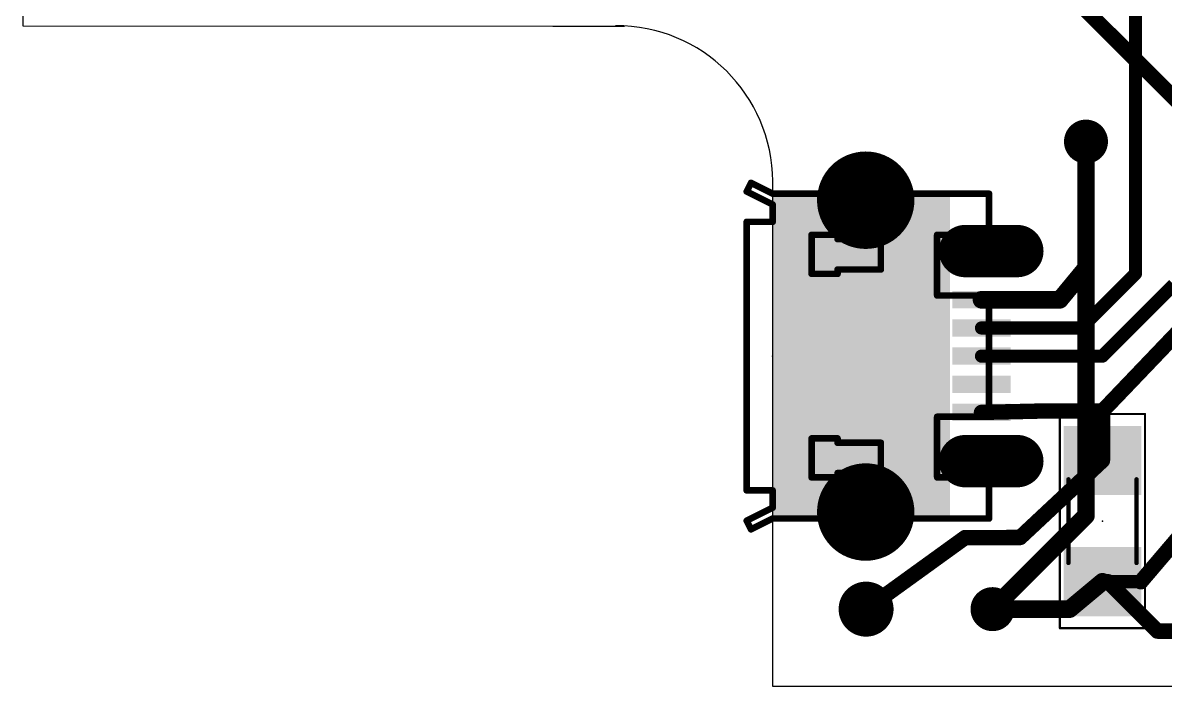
# Model space of a CAD drawing. Extents: x 0 to 91.2, y 0 to 65.1.
# Drawn here: x 0.46 to 26.85, y 0 to 15.31 of the extents above; entities that cross this region are included whole.
import ezdxf

# ---------------------------------------------------------------- set-up
doc = ezdxf.new("R2010")
doc.units = 0
for name, color, linetype in [('1', 22, 'CONTINUOUS'), ('16', 175, 'CONTINUOUS'), ('17', 82, 'CONTINUOUS'), ('18', 82, 'CONTINUOUS'), ('20', 7, 'CONTINUOUS'), ('21', 253, 'CONTINUOUS'), ('23', 7, 'CONTINUOUS'), ('37', 253, 'CONTINUOUS'), ('39', 22, 'CONTINUOUS'), ('41', 22, 'CONTINUOUS'), ('51', 253, 'CONTINUOUS')]:
    doc.layers.add(name, color=color, linetype=linetype)

# ---------------------------------------------------------------- blocks, each defined once
blk = doc.blocks.new('RECT')
blk.add_solid([(-0.5, -0.5), (0.5, -0.5), (-0.5, 0.5), (0.5, 0.5)])
blk = doc.blocks.new('PIE')
at = {"const_width": 0.5}
blk.add_lwpolyline([(0, -0.25, 1), (0, 0.25, 1), (0, -0.25)], format="xyb", dxfattribs=at)
blk = doc.blocks.new('ROUNDP')
at = {"const_width": 0.5}
blk.add_lwpolyline([(0, -0.25, 1), (0, 0.25, 1), (0, -0.25)], format="xyb", dxfattribs=at)
blk = doc.blocks.new('LONGP100')
at = {"const_width": 1}
blk.add_lwpolyline([(-0.5, 0), (0.5, 0)], dxfattribs=at)
at = {"const_width": 0.5}
for points in [[(-0.5, 0.25, 1), (-0.5, -0.25)], [(0.5, -0.25, 1), (0.5, 0.25)]]:
    blk.add_lwpolyline(points, format="xyb", dxfattribs=at)
blk = doc.blocks.new('ROUNDV')
at = {"const_width": 0.5}
blk.add_lwpolyline([(0, -0.25, 1), (0, 0.25, 1), (0, -0.25)], format="xyb", dxfattribs=at)

msp = doc.modelspace()

# ---------------------------------------------------------------- linework, layer by layer
at = {"layer": '1'}
for points, const_width in [([(26.162, 9.525), (26.162, 22.098)], 0.3048), ([(25.019, 9.652), (25.019, 12.573)], 0.4064), ([(24.414, 8.92), (25.019, 9.652)], 0.4064), ([(24.907, 8.27), (26.162, 9.525)], 0.3048), ([(28.194, 9.271), (25.4, 6.35)], 0.3556), ([(25.4, 7.62), (27.051, 9.271)], 0.3048), ([(22.605, 8.92), (24.414, 8.92)], 0.4064), ([(22.605, 8.27), (24.907, 8.27)], 0.3048), ([(22.605, 7.62), (25.4, 7.62)], 0.3048), ([(22.605, 6.32), (23.905, 6.35)], 0.3556), ([(23.905, 6.35), (25.4, 6.35)], 0.3556), ([(25.4, 6.35), (25.4, 5.21)], 0.3556), ([(29.21, 5.842), (26.286, 2.41)], 0.3556), ([(23.498, 3.432), (25.4, 5.21)], 0.3556), ([(19.939, 1.778), (22.225, 3.429)], 0.3556), ([(22.225, 3.429), (23.498, 3.432)], 0.3556), ([(24.641, 1.778), (25.4, 2.41)], 0.4064), ([(25.53, 2.41), (25.4, 2.41)], 0.3048), ([(26.286, 2.41), (25.4, 2.41)], 0.3048), ([(26.67, 1.27), (25.53, 2.41)], 0.3556), ([(22.86, 1.778), (24.641, 1.778)], 0.4064), ([(33.1978, 1.27), (26.67, 1.27)], 0.3556)]:
    msp.add_lwpolyline(points, dxfattribs=dict(at, const_width=const_width))
for points, const_width in [([(25.1206, 12.573, 1), (24.9174, 12.573)], 0.2032), ([(25.0973, 9.5873, 1), (24.9407, 9.7167)], 0.2032), ([(24.9174, 9.652, 1), (25.1206, 9.652)], 0.2032), ([(26.0858, 9.525, 1), (26.2382, 9.525)], 0.1524), ([(26.2159, 9.4711, 1), (26.1081, 9.5789)], 0.1524), ([(22.605, 9.0216, 1), (22.605, 8.8184)], 0.2032), ([(24.3357, 8.9847, 1), (24.4923, 8.8553)], 0.2032), ([(24.414, 8.8184, 1), (24.414, 9.0216)], 0.2032), ([(22.605, 8.3462, 1), (22.605, 8.1938)], 0.1524), ([(24.8531, 8.3239, 1), (24.9609, 8.2161)], 0.1524), ([(24.907, 8.1938, 1), (24.907, 8.3462)], 0.1524), ([(22.605, 7.6962, 1), (22.605, 7.5438)], 0.1524), ([(25.3461, 7.6739, 1), (25.4539, 7.5661)], 0.1524), ([(25.4, 7.5438, 1), (25.4, 7.6962)], 0.1524), ([(22.6029, 6.4089, 1), (22.6071, 6.2311)], 0.1778), ([(23.905, 6.4389, 1), (23.905, 6.2611)], 0.1778), ([(23.9071, 6.2611, 1), (23.9029, 6.4389)], 0.1778), ([(25.4889, 6.35, 1), (25.3111, 6.35)], 0.1778), ([(25.3358, 6.4114, 1), (25.4642, 6.2886)], 0.1778), ([(25.4, 6.2611, 1), (25.4, 6.4389)], 0.1778), ([(25.3111, 5.21, 1), (25.4889, 5.21)], 0.1778), ([(25.4607, 5.1451, 1), (25.3393, 5.2749)], 0.1778), ([(22.2248, 3.5179, 1), (22.2252, 3.3401)], 0.1778), ([(22.2771, 3.3569, 1), (22.1729, 3.5011)], 0.1778), ([(23.4373, 3.4969, 1), (23.5587, 3.3671)], 0.1778), ([(23.4982, 3.3431, 1), (23.4978, 3.5209)], 0.1778), ([(25.465, 2.3319, 1), (25.335, 2.4881)], 0.2032), ([(25.4, 2.4862, 1), (25.4, 2.3338)], 0.1524), ([(25.4, 2.4862, 1), (25.4, 2.3338)], 0.1524), ([(25.5929, 2.4729, 1), (25.4671, 2.3471)], 0.1778), ([(25.53, 2.3338, 1), (25.53, 2.4862)], 0.1524), ([(26.2183, 2.4677, 1), (26.3537, 2.3523)], 0.1778), ([(26.286, 2.3338, 1), (26.286, 2.4862)], 0.1524), ([(19.8869, 1.8501, 1), (19.9911, 1.7059)], 0.1778), ([(22.86, 1.8796, 1), (22.86, 1.6764)], 0.2032), ([(24.576, 1.8561, 1), (24.706, 1.6999)], 0.2032), ([(24.641, 1.6764, 1), (24.641, 1.8796)], 0.2032), ([(26.67, 1.3589, 1), (26.67, 1.1811)], 0.1778), ([(26.6071, 1.2071, 1), (26.7329, 1.3329)], 0.1778)]:
    msp.add_lwpolyline(points, format="xyb", dxfattribs=dict(at, const_width=const_width))
at = {"layer": '16'}
for points, const_width in [([(19.4183, 21.1836), (28.956, 11.684)], 0.3556), ([(25.019, 12.573), (25.019, 3.937)], 0.4064), ([(25.019, 3.937), (22.86, 1.778)], 0.4064)]:
    msp.add_lwpolyline(points, dxfattribs=dict(at, const_width=const_width))
at = {"layer": '16', "const_width": 0.2032}
for points in [[(25.1206, 12.573, 1), (24.9174, 12.573)], [(24.9174, 3.937, 1), (25.1206, 3.937)], [(25.0908, 3.8652, 1), (24.9472, 4.0088)], [(22.7882, 1.8498, 1), (22.9318, 1.7062)]]:
    msp.add_lwpolyline(points, format="xyb", dxfattribs=at)
at = {"layer": '20'}
for p, q in [((0.508, 51.943), (0.457, 15.25)), ((0.457, 15.25), (12.7, 15.24)), ((12.7, 15.24), (14.361, 15.24)), ((17.78, 11.694), (17.78, 0)), ((17.78, 0), (53.34, 0.01))]:
    msp.add_line(p, q, dxfattribs=at)
msp.add_arc((14.1715, 11.637), 3.6112, 0.3022, 90.3022, dxfattribs=at)
at = {"layer": '21', "const_width": 0.1524}
for points in [[(17.28, 11.62), (17.18, 11.42)], [(17.28, 11.62), (17.78, 11.37)], [(17.18, 11.42), (17.78, 11.12)], [(17.78, 11.37), (22.78, 11.37)], [(22.78, 11.37), (22.78, 10.78)], [(17.78, 11.12), (17.78, 10.72)], [(17.78, 10.72), (17.18, 10.72)], [(17.18, 10.72), (17.18, 4.52)], [(18.68, 10.42), (18.68, 9.52)], [(18.9, 10.42), (18.68, 10.42)], [(21.58, 10.28), (21.58, 10.42)], [(21.58, 10.42), (21.64, 10.42)], [(20.28, 9.62), (20.28, 9.96)], [(21.58, 9.02), (21.58, 9.81)], [(18.68, 9.52), (19.28, 9.52)], [(19.28, 9.52), (19.28, 9.62)], [(19.28, 9.62), (20.28, 9.62)], [(21.58, 9.02), (21.8, 9.02)], [(21.58, 5.43), (21.58, 6.22)], [(21.58, 6.22), (21.8, 6.22)], [(18.68, 4.82), (18.68, 5.72)], [(18.68, 5.72), (19.28, 5.72)], [(19.28, 5.72), (19.28, 5.62)], [(19.28, 5.62), (20.28, 5.62)], [(20.28, 5.62), (20.28, 5.28)], [(21.58, 4.82), (21.58, 4.96)], [(18.9, 4.82), (18.68, 4.82)], [(21.58, 4.82), (21.64, 4.82)], [(17.18, 4.52), (17.78, 4.52)], [(17.78, 4.52), (17.78, 4.12)], [(22.78, 3.87), (22.78, 4.46)], [(17.78, 4.12), (17.18, 3.82)], [(17.18, 3.82), (17.28, 3.62)], [(17.28, 3.62), (17.78, 3.87)], [(17.78, 3.87), (22.78, 3.87)]]:
    msp.add_lwpolyline(points, dxfattribs=at)
at = {"layer": '21', "const_width": 0.0762}
for points in [[(17.297, 11.6541, 1), (17.263, 11.5859)], [(17.3141, 11.603, 1), (17.2459, 11.637)], [(17.197, 11.4541, 1), (17.163, 11.3859)], [(17.1459, 11.437, 1), (17.2141, 11.403)], [(17.78, 11.4081, 1), (17.78, 11.3319)], [(17.763, 11.3359, 1), (17.797, 11.4041)], [(22.8181, 11.37, 1), (22.7419, 11.37)], [(22.78, 11.3319, 1), (22.78, 11.4081)], [(17.8181, 11.12, 1), (17.7419, 11.12)], [(17.763, 11.0859, 1), (17.797, 11.1541)], [(17.18, 10.7581, 1), (17.18, 10.6819)], [(17.2181, 10.72, 1), (17.1419, 10.72)], [(17.7419, 10.72, 1), (17.8181, 10.72)], [(17.78, 10.6819, 1), (17.78, 10.7581)], [(22.7419, 10.78, 1), (22.8181, 10.78)], [(18.7181, 10.42, 1), (18.6419, 10.42)], [(18.68, 10.4581, 1), (18.68, 10.3819)], [(18.9, 10.3819, 1), (18.9, 10.4581)], [(21.6181, 10.42, 1), (21.5419, 10.42)], [(21.58, 10.4581, 1), (21.58, 10.3819)], [(21.5419, 10.28, 1), (21.6181, 10.28)], [(21.64, 10.3819, 1), (21.64, 10.4581)], [(20.3181, 9.96, 1), (20.2419, 9.96)], [(21.6181, 9.81, 1), (21.5419, 9.81)], [(18.68, 9.5581, 1), (18.68, 9.4819)], [(18.6419, 9.52, 1), (18.7181, 9.52)], [(19.3181, 9.62, 1), (19.2419, 9.62)], [(19.28, 9.6581, 1), (19.28, 9.5819)], [(19.2419, 9.52, 1), (19.3181, 9.52)], [(19.28, 9.4819, 1), (19.28, 9.5581)], [(20.2419, 9.62, 1), (20.3181, 9.62)], [(20.28, 9.5819, 1), (20.28, 9.6581)], [(21.58, 9.0581, 1), (21.58, 8.9819)], [(21.5419, 9.02, 1), (21.6181, 9.02)], [(21.8, 8.9819, 1), (21.8, 9.0581)], [(21.6181, 6.22, 1), (21.5419, 6.22)], [(21.58, 6.2581, 1), (21.58, 6.1819)], [(21.8, 6.1819, 1), (21.8, 6.2581)], [(18.7181, 5.72, 1), (18.6419, 5.72)], [(18.68, 5.7581, 1), (18.68, 5.6819)], [(19.3181, 5.72, 1), (19.2419, 5.72)], [(19.28, 5.6581, 1), (19.28, 5.5819)], [(19.2419, 5.62, 1), (19.3181, 5.62)], [(19.28, 5.6819, 1), (19.28, 5.7581)], [(20.3181, 5.62, 1), (20.2419, 5.62)], [(20.28, 5.5819, 1), (20.28, 5.6581)], [(20.2419, 5.28, 1), (20.3181, 5.28)], [(21.5419, 5.43, 1), (21.6181, 5.43)], [(21.6181, 4.96, 1), (21.5419, 4.96)], [(18.68, 4.8581, 1), (18.68, 4.7819)], [(18.6419, 4.82, 1), (18.7181, 4.82)], [(18.9, 4.7819, 1), (18.9, 4.8581)], [(21.58, 4.8581, 1), (21.58, 4.7819)], [(21.5419, 4.82, 1), (21.6181, 4.82)], [(21.64, 4.7819, 1), (21.64, 4.8581)], [(17.18, 4.5581, 1), (17.18, 4.4819)], [(17.1419, 4.52, 1), (17.2181, 4.52)], [(17.8181, 4.52, 1), (17.7419, 4.52)], [(17.78, 4.4819, 1), (17.78, 4.5581)], [(22.8181, 4.46, 1), (22.7419, 4.46)], [(17.7419, 4.12, 1), (17.8181, 4.12)], [(17.797, 4.0859, 1), (17.763, 4.1541)], [(17.2141, 3.837, 1), (17.1459, 3.803)], [(17.163, 3.8541, 1), (17.197, 3.7859)], [(17.78, 3.9081, 1), (17.78, 3.8319)], [(17.797, 3.8359, 1), (17.763, 3.9041)], [(22.7419, 3.87, 1), (22.8181, 3.87)], [(22.78, 3.8319, 1), (22.78, 3.9081)], [(17.263, 3.6541, 1), (17.297, 3.5859)], [(17.2459, 3.603, 1), (17.3141, 3.637)]]:
    msp.add_lwpolyline(points, format="xyb", dxfattribs=at)
at = {"layer": '23'}
for p in [(17.78, 7.62), (25.4, 3.81), (19.939, 1.778)]:
    msp.add_point(p, dxfattribs=at)
at = {"layer": '37', "const_width": 0.0024}
for points in [[(19.939, 1.143), (19.939, 2.413)], [(20.574, 1.778), (19.304, 1.778)]]:
    msp.add_lwpolyline(points, dxfattribs=at)
at = {"layer": '37', "const_width": 0.0012}
for points in [[(19.9396, 2.413, 1), (19.9384, 2.413)], [(19.304, 1.7786, 1), (19.304, 1.7774)], [(20.574, 1.7774, 1), (20.574, 1.7786)], [(19.9384, 1.143, 1), (19.9396, 1.143)]]:
    msp.add_lwpolyline(points, format="xyb", dxfattribs=at)
at = {"layer": '39', "const_width": 0.0508}
for points in [[(24.417, 1.337), (24.417, 6.283)], [(24.417, 6.283), (26.383, 6.283)], [(26.383, 6.283), (26.383, 1.337)], [(26.383, 1.337), (24.417, 1.337)]]:
    msp.add_lwpolyline(points, dxfattribs=at)
at = {"layer": '39', "const_width": 0.0254}
for points in [[(24.4297, 6.283, 1), (24.4043, 6.283)], [(24.417, 6.2957, 1), (24.417, 6.2703)], [(26.3957, 6.283, 1), (26.3703, 6.283)], [(26.383, 6.2703, 1), (26.383, 6.2957)], [(24.417, 1.3497, 1), (24.417, 1.3243)], [(24.4043, 1.337, 1), (24.4297, 1.337)], [(26.3703, 1.337, 1), (26.3957, 1.337)], [(26.383, 1.3243, 1), (26.383, 1.3497)]]:
    msp.add_lwpolyline(points, format="xyb", dxfattribs=at)
at = {"layer": '51'}
for points, const_width in [([(22.78, 9.52), (22.78, 10.78)], 0.1524), ([(19.28, 10.42), (18.9, 10.42)], 0.1524), ([(19.28, 10.32), (19.28, 10.42)], 0.1524), ([(20.28, 10.32), (19.28, 10.32)], 0.1524), ([(20.28, 9.96), (20.28, 10.32)], 0.1524), ([(21.58, 9.81), (21.58, 10.28)], 0.1524), ([(21.64, 10.42), (22.18, 10.42)], 0.1524), ([(22.18, 9.52), (22.18, 10.42)], 0.1524), ([(22.18, 9.52), (22.78, 9.52)], 0.1524), ([(21.8, 9.02), (22.78, 9.02)], 0.1524), ([(22.78, 9.02), (22.78, 6.22)], 0.1524), ([(21.8, 6.22), (22.78, 6.22)], 0.1524), ([(22.18, 4.82), (22.18, 5.72)], 0.1524), ([(22.18, 5.72), (22.78, 5.72)], 0.1524), ([(22.78, 4.46), (22.78, 5.72)], 0.1524), ([(20.28, 5.28), (20.28, 4.92)], 0.1524), ([(21.58, 4.96), (21.58, 5.43)], 0.1524), ([(19.28, 4.82), (18.9, 4.82)], 0.1524), ([(20.28, 4.92), (19.28, 4.92)], 0.1524), ([(19.28, 4.92), (19.28, 4.82)], 0.1524), ([(21.64, 4.82), (22.18, 4.82)], 0.1524), ([(24.613, 2.845), (24.613, 4.775)], 0.1016), ([(26.187, 2.845), (26.187, 4.775)], 0.1016)]:
    msp.add_lwpolyline(points, dxfattribs=dict(at, const_width=const_width))
for points, const_width in [([(22.8181, 10.78, 1), (22.7419, 10.78)], 0.0762), ([(18.9, 10.4581, 1), (18.9, 10.3819)], 0.0762), ([(19.3181, 10.42, 1), (19.2419, 10.42)], 0.0762), ([(19.28, 10.3581, 1), (19.28, 10.2819)], 0.0762), ([(19.2419, 10.32, 1), (19.3181, 10.32)], 0.0762), ([(19.28, 10.3819, 1), (19.28, 10.4581)], 0.0762), ([(20.3181, 10.32, 1), (20.2419, 10.32)], 0.0762), ([(20.28, 10.2819, 1), (20.28, 10.3581)], 0.0762), ([(21.6181, 10.28, 1), (21.5419, 10.28)], 0.0762), ([(21.64, 10.4581, 1), (21.64, 10.3819)], 0.0762), ([(22.2181, 10.42, 1), (22.1419, 10.42)], 0.0762), ([(22.18, 10.3819, 1), (22.18, 10.4581)], 0.0762), ([(20.2419, 9.96, 1), (20.3181, 9.96)], 0.0762), ([(21.5419, 9.81, 1), (21.6181, 9.81)], 0.0762), ([(22.18, 9.5581, 1), (22.18, 9.4819)], 0.0762), ([(22.1419, 9.52, 1), (22.2181, 9.52)], 0.0762), ([(22.7419, 9.52, 1), (22.8181, 9.52)], 0.0762), ([(22.78, 9.4819, 1), (22.78, 9.5581)], 0.0762), ([(21.8, 9.0581, 1), (21.8, 8.9819)], 0.0762), ([(22.8181, 9.02, 1), (22.7419, 9.02)], 0.0762), ([(22.78, 8.9819, 1), (22.78, 9.0581)], 0.0762), ([(21.8, 6.2581, 1), (21.8, 6.1819)], 0.0762), ([(22.7419, 6.22, 1), (22.8181, 6.22)], 0.0762), ([(22.78, 6.1819, 1), (22.78, 6.2581)], 0.0762), ([(22.2181, 5.72, 1), (22.1419, 5.72)], 0.0762), ([(22.18, 5.7581, 1), (22.18, 5.6819)], 0.0762), ([(22.8181, 5.72, 1), (22.7419, 5.72)], 0.0762), ([(22.78, 5.6819, 1), (22.78, 5.7581)], 0.0762), ([(20.3181, 5.28, 1), (20.2419, 5.28)], 0.0762), ([(21.6181, 5.43, 1), (21.5419, 5.43)], 0.0762), ([(18.9, 4.8581, 1), (18.9, 4.7819)], 0.0762), ([(19.28, 4.9581, 1), (19.28, 4.8819)], 0.0762), ([(19.3181, 4.92, 1), (19.2419, 4.92)], 0.0762), ([(19.2419, 4.82, 1), (19.3181, 4.82)], 0.0762), ([(19.28, 4.7819, 1), (19.28, 4.8581)], 0.0762), ([(20.2419, 4.92, 1), (20.3181, 4.92)], 0.0762), ([(20.28, 4.8819, 1), (20.28, 4.9581)], 0.0762), ([(21.5419, 4.96, 1), (21.6181, 4.96)], 0.0762), ([(21.64, 4.8581, 1), (21.64, 4.7819)], 0.0762), ([(22.1419, 4.82, 1), (22.2181, 4.82)], 0.0762), ([(22.18, 4.7819, 1), (22.18, 4.8581)], 0.0762), ([(24.6384, 4.775, 1), (24.5876, 4.775)], 0.0508), ([(26.2124, 4.775, 1), (26.1616, 4.775)], 0.0508), ([(22.7419, 4.46, 1), (22.8181, 4.46)], 0.0762), ([(24.5876, 2.845, 1), (24.6384, 2.845)], 0.0508), ([(26.1616, 2.845, 1), (26.2124, 2.845)], 0.0508)]:
    msp.add_lwpolyline(points, format="xyb", dxfattribs=dict(at, const_width=const_width))

# ---------------------------------------------------------------- block references
at = {"layer": '1'}
for name, p, xscale, yscale in [('RECT', (22.605, 8.92), 1.35, 0.4), ('RECT', (22.605, 8.27), 1.35, 0.4), ('RECT', (22.605, 7.62), 1.35, 0.4), ('RECT', (22.605, 6.97), 1.35, 0.4), ('RECT', (22.605, 6.32), 1.35, 0.4), ('PIE', (19.939, 1.778), 1.27, 1.27)]:
    msp.add_blockref(name, p, dxfattribs=dict(at, xscale=xscale, yscale=yscale))
at = {"layer": '1', "xscale": 1.6, "yscale": 1.8, "rotation": 90}
for p in [(25.4, 5.21), (25.4, 2.41)]:
    msp.add_blockref('RECT', p, dxfattribs=at)
at = {"layer": '17'}
for name, p, xscale, yscale in [('ROUNDP', (19.93, 11.22), 2.25, 2.25), ('ROUNDP', (19.93, 11.22), 2.25, 2.25), ('LONGP100', (22.83, 10.045), 1.208, 1.208), ('LONGP100', (22.83, 10.045), 1.208, 1.208), ('LONGP100', (22.83, 5.195), 1.208, 1.208), ('LONGP100', (22.83, 5.195), 1.208, 1.208), ('ROUNDP', (19.93, 4.02), 2.25, 2.25), ('ROUNDP', (19.93, 4.02), 2.25, 2.25)]:
    msp.add_blockref(name, p, dxfattribs=dict(at, xscale=xscale, yscale=yscale))
at = {"layer": '18', "xscale": 1.016, "yscale": 1.016}
for p in [(25.019, 12.573), (25.019, 12.573), (22.86, 1.778), (22.86, 1.778)]:
    msp.add_blockref('ROUNDV', p, dxfattribs=at)
at = {"layer": '41'}
for p, xscale, yscale in [((18.48, 7.62), 1.4, 7.5), ((21.28, 7.62), 1.2, 7.5), ((19.93, 7.62), 1.5, 5.7)]:
    msp.add_blockref('RECT', p, dxfattribs=dict(at, xscale=xscale, yscale=yscale))
at = {"layer": '51', "xscale": 0.7501, "yscale": 1.7, "rotation": 90}
for p in [(25.3991, 5.1368), (25.4009, 2.4832)]:
    msp.add_blockref('RECT', p, dxfattribs=at)

doc.saveas('drawing.dxf')
